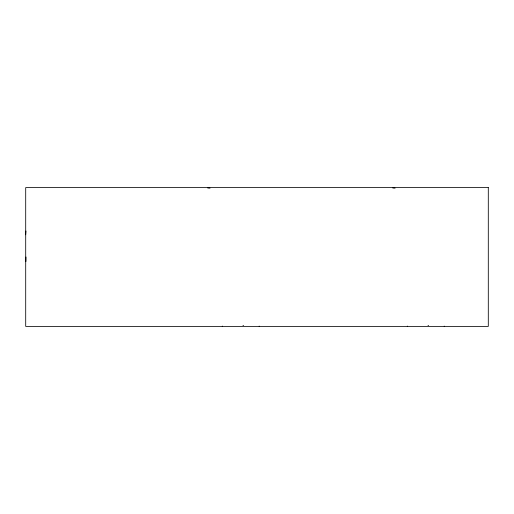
<?xml version="1.0" encoding="UTF-8"?>
<svg xmlns="http://www.w3.org/2000/svg" width="514" height="514" viewBox="0 0 514 514"><rect width="100%" height="100%" fill="white"/><g stroke="black" fill="none" stroke-linecap="round" stroke-linejoin="round"><path stroke-width="0.77" d="M25.989 257L25.938 261.491M407.326 326.062L407.345 326.39M222.286 326.062L222.305 326.39M243.591 325.439A34.791 1.844 0.2 0 1 242.961 325.458M428.631 325.439A34.791 1.844 0.2 0 1 428.001 325.458M444.167 326.139A37.349 1.934 0.6 0 1 444.526 326.403M395.086 188.143A34.791 0.475 2.9 0 1 392.754 188.008M259.127 326.139A37.349 1.934 0.6 0 1 259.486 326.403M210.046 188.143A34.791 0.475 2.9 0 1 207.714 188.008M25.687 234.769A34.791 1.304 -87.9 0 1 25.963 231.011M488.3 187.61L25.7 187.61L25.7 326.39L488.3 326.39L488.3 187.61"/></g></svg>
